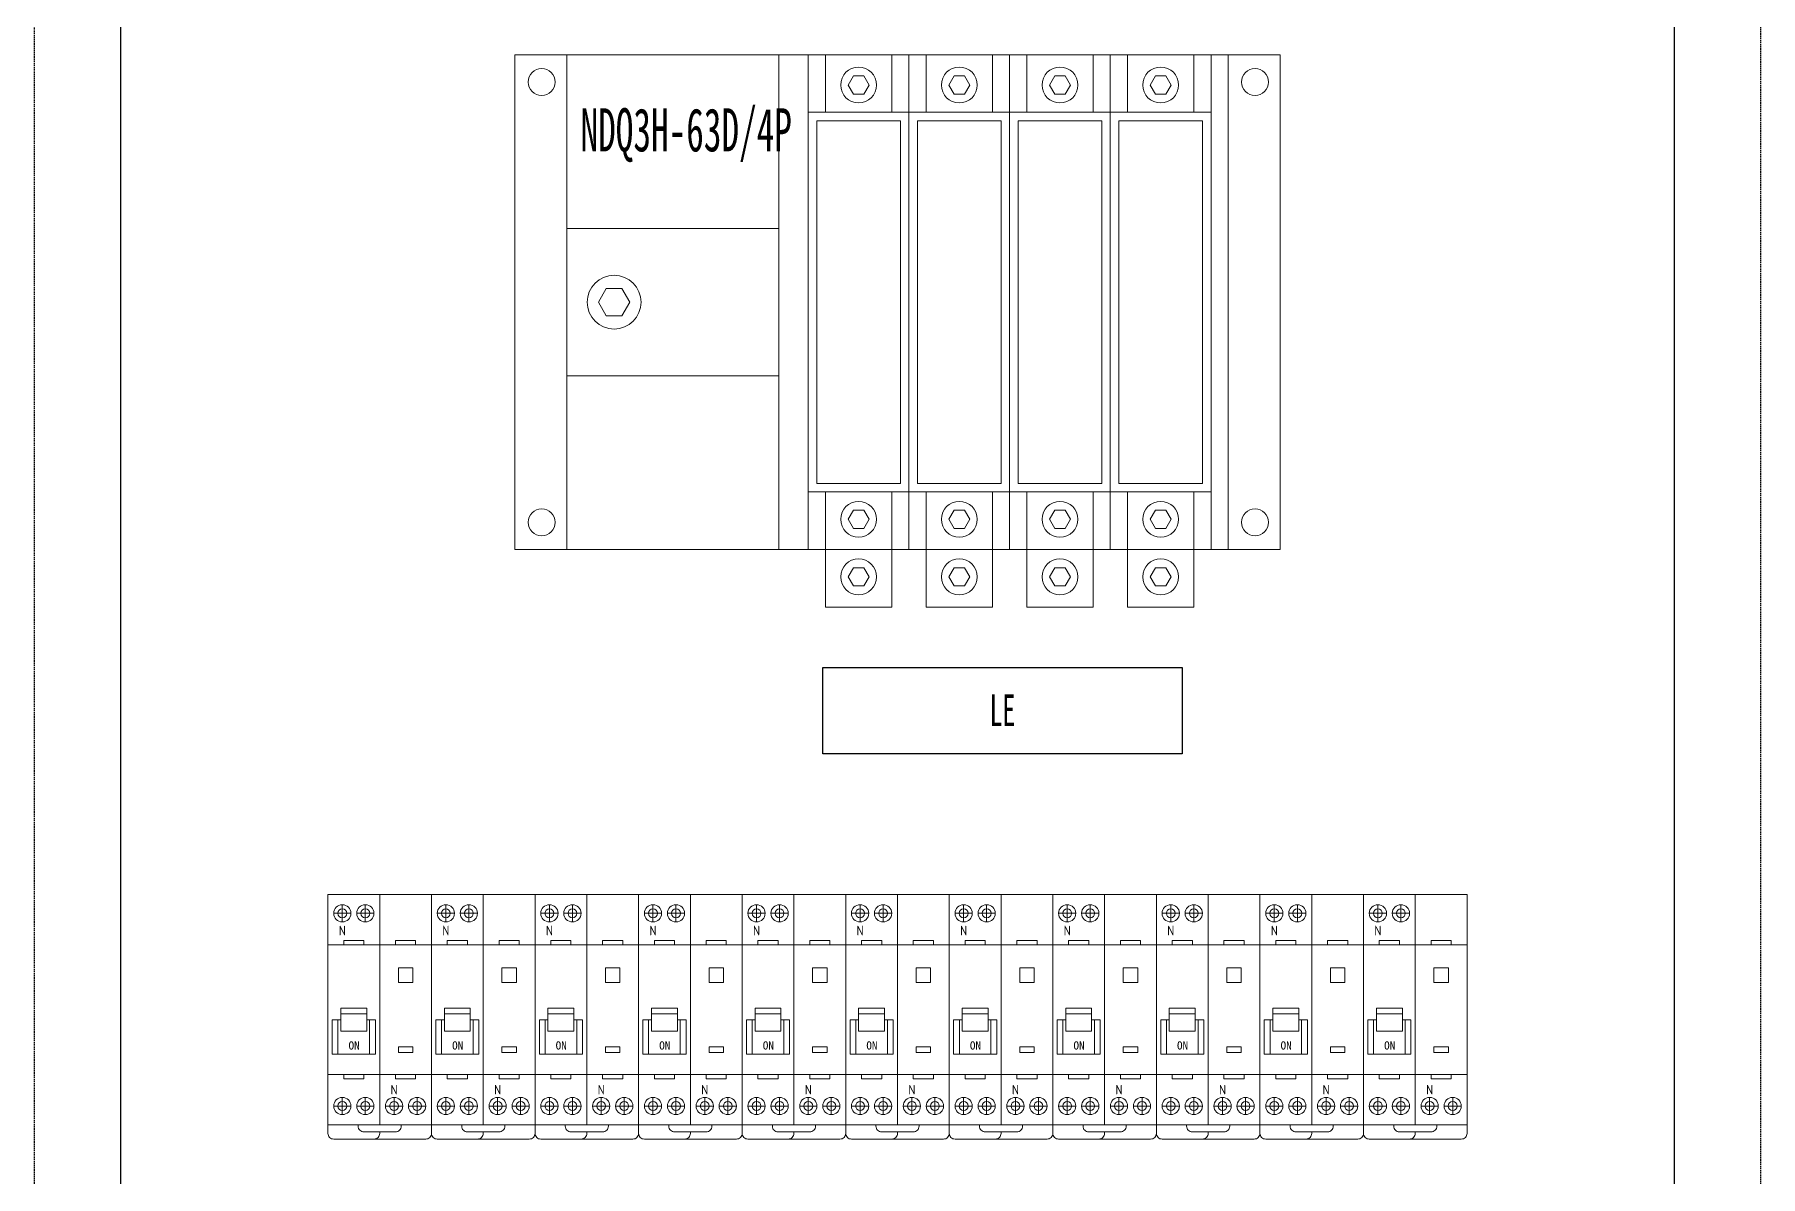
# Model space of a CAD drawing. Extents: x 237902 to 238502, y 341870 to 343170.
# Drawn here: x 237902 to 238502, y 342465 to 342862 of the extents above; entities that cross this region are included whole.
import ezdxf
from ezdxf.enums import TextEntityAlignment as Align

# ---------------------------------------------------------------- set-up
doc = ezdxf.new("R2010")
doc.units = 0
doc.header["$MEASUREMENT"] = 0
doc.linetypes.add('DASH', pattern=[0.35, 0.25, -0.1])
doc.linetypes.add('DASHED', pattern=[0.75, 0.5, -0.25])
doc.layers.add('元件', color=7, linetype='Continuous')
doc.layers.add('布置图', color=30, linetype='Continuous')
doc.layers.add('细线', color=7, linetype='Continuous', lineweight=0)
doc.styles.add('-仿宋_GB2312', font='gbenor.shx', dxfattribs={"bigfont": 'gbcbig.shx'})
doc.styles.add('LEAD', font='', dxfattribs={"width": 0.8})
doc.styles.add('宋', font='', dxfattribs={"width": 0.7})
doc.styles.add('正常', font='')
doc.styles.get('LEAD').set_extended_font_data('SimSun')
doc.styles.get('宋').set_extended_font_data('SimSun')
doc.styles.get('正常').set_extended_font_data('FangSong_GB2312')

# ---------------------------------------------------------------- blocks, each defined once
blk = doc.blocks.new('Manufacturer光辉PartName双电源自动转换开关Series63ShellFrameLimitingCurrentRemarkPartTypeMinCurrent10MaxCurrent63Poles4PMinPower0MaxPower0LibType2DelFlgfalseUpdateDate')
at = {"layer": '细线'}
for points in [[(-133, -76), (133, -76), (133, 96), (-133, 96)], [(-133, 96), (-41.28, 96), (-41.28, -76), (-133, -76)], [(-133, 96), (-114.99, 96), (-114.99, -76), (-133, -76)], [(-31.01, 96), (3.99, 96), (3.99, -76), (-31.01, -76)], [(-25.01, 76), (-2.01, 76), (-2.01, 96), (-25.01, 96)], [(3.99, 96), (38.99, 96), (38.99, -76), (3.99, -76)], [(9.99, 76), (32.99, 76), (32.99, 96), (9.99, 96)], [(38.99, 96), (73.99, 96), (73.99, -76), (38.99, -76)], [(44.99, 76), (67.99, 76), (67.99, 96), (44.99, 96)], [(73.99, 96), (108.99, 96), (108.99, -76), (73.99, -76)], [(79.99, 76), (102.99, 76), (102.99, 96), (79.99, 96)], [(114.99, 96), (133, 96), (133, -76), (114.99, -76)], [(-9.85, 85.5), (-11.68, 88.67), (-15.34, 88.67), (-17.16, 85.5), (-15.34, 82.33), (-11.68, 82.33)], [(25.15, 85.5), (23.32, 88.67), (19.66, 88.67), (17.84, 85.5), (19.66, 82.33), (23.32, 82.33)], [(60.15, 85.5), (58.32, 88.67), (54.66, 88.67), (52.84, 85.5), (54.66, 82.33), (58.32, 82.33)], [(95.15, 85.5), (93.32, 88.67), (89.66, 88.67), (87.84, 85.5), (89.66, 82.33), (93.32, 82.33)], [(-31.01, 76), (3.99, 76), (3.99, -56), (-31.01, -56)], [(-28.01, 73), (0.99, 73), (0.99, -53), (-28.01, -53)], [(3.99, 76), (38.99, 76), (38.99, -56), (3.99, -56)], [(6.99, 73), (35.99, 73), (35.99, -53), (6.99, -53)], [(38.99, 76), (73.99, 76), (73.99, -56), (38.99, -56)], [(41.99, 73), (70.99, 73), (70.99, -53), (41.99, -53)], [(73.99, 76), (108.99, 76), (108.99, -56), (73.99, -56)], [(76.99, 73), (105.99, 73), (105.99, -53), (76.99, -53)], [(-114.99, 35.61), (-41.28, 35.61), (-41.28, -15.61), (-114.99, -15.61)], [(-93.03, 10), (-95.77, 14.75), (-101.25, 14.75), (-103.99, 10), (-101.25, 5.25), (-95.77, 5.25)], [(-25.01, -56), (-2.01, -56), (-2.01, -76), (-25.01, -76)], [(9.99, -56), (32.99, -56), (32.99, -76), (9.99, -76)], [(44.99, -56), (67.99, -56), (67.99, -76), (44.99, -76)], [(79.99, -56), (102.99, -56), (102.99, -76), (79.99, -76)], [(-9.85, -65.5), (-11.68, -68.67), (-15.34, -68.67), (-17.16, -65.5), (-15.34, -62.33), (-11.68, -62.33)], [(25.15, -65.5), (23.32, -68.67), (19.66, -68.67), (17.84, -65.5), (19.66, -62.33), (23.32, -62.33)], [(60.15, -65.5), (58.32, -68.67), (54.66, -68.67), (52.84, -65.5), (54.66, -62.33), (58.32, -62.33)], [(95.15, -65.5), (93.32, -68.67), (89.66, -68.67), (87.84, -65.5), (89.66, -62.33), (93.32, -62.33)], [(-25.01, -76), (-2.01, -76), (-2.01, -96), (-25.01, -96)], [(9.99, -76), (32.99, -76), (32.99, -96), (9.99, -96)], [(44.99, -76), (67.99, -76), (67.99, -96), (44.99, -96)], [(79.99, -76), (102.99, -76), (102.99, -96), (79.99, -96)], [(-9.85, -85.5), (-11.68, -88.67), (-15.34, -88.67), (-17.16, -85.5), (-15.34, -82.33), (-11.68, -82.33)], [(25.15, -85.5), (23.32, -88.67), (19.66, -88.67), (17.84, -85.5), (19.66, -82.33), (23.32, -82.33)], [(60.15, -85.5), (58.32, -88.67), (54.66, -88.67), (52.84, -85.5), (54.66, -82.33), (58.32, -82.33)], [(95.15, -85.5), (93.32, -88.67), (89.66, -88.67), (87.84, -85.5), (89.66, -82.33), (93.32, -82.33)]]:
    blk.add_lwpolyline(points, close=True, dxfattribs=at)
for centre, radius in [((-123.7, 86.54), 4.7), ((-13.51, 85.5), 6.24), ((21.49, 85.5), 6.24), ((56.49, 85.5), 6.24), ((91.49, 85.5), 6.24), ((124.3, 86.54), 4.7), ((-98.51, 10), 9.36), ((-13.51, -65.5), 6.24), ((21.49, -65.5), 6.24), ((56.49, -65.5), 6.24), ((91.49, -65.5), 6.24), ((-123.7, -66.54), 4.7), ((124.3, -66.54), 4.7), ((-13.51, -85.5), 6.24), ((21.49, -85.5), 6.24), ((56.49, -85.5), 6.24), ((91.49, -85.5), 6.24)]:
    blk.add_circle(centre, radius, dxfattribs=at)
at = {"layer": '细线', "insert": (-110.18, 77.41), "char_height": 15, "width": 73.8973, "attachment_point": 1, "style": '宋'}
blk.add_mtext('\\pxql;{\\fFangSong_GB2312|b0|i0|c134|p49;\\W0.6;NDQ3H-63D/4P}', dxfattribs=at)
blk = doc.blocks.new('Manufacturer光辉PartName剩余电流动作微型断路器Series1PNShellFrameLimitingCurrentRemarkPartTypeMinCurrent1MaxCurrent32Poles1P+NMinPower0MaxPower0LibType2DelFlgfalseUpdateDate')
at = {"layer": '细线'}
for p, q in [((-16, 36), (-10, 36)), ((-13, 39), (-13, 33)), ((-8, 36), (-2, 36)), ((-5, 39), (-5, 33)), ((-13, -34), (-13, -28)), ((-5, -34), (-5, -28)), ((5, -34), (5, -28)), ((13, -34), (13, -28)), ((-16, -31), (-10, -31)), ((-8, -31), (-2, -31)), ((8, -31), (2, -31)), ((16, -31), (10, -31))]:
    blk.add_line(p, q, dxfattribs=at)
for points in [[(-18, -37.5), (0, -37.5), (0, 42.5), (-18, 42.5)], [(0, -37.5), (18, -37.5), (18, 42.5), (0, 42.5)], [(-18, -20), (0, -20), (0, 25), (-18, 25)], [(-12.5, 26.5), (-5.5, 26.5), (-5.5, 25), (-12.5, 25)], [(0, -20), (18, -20), (18, 25), (0, 25)], [(5.5, 26.5), (12.5, 26.5), (12.5, 25), (5.5, 25)], [(6.5, 12), (11.5, 12), (11.5, 17), (6.5, 17)], [(-13.5, -5), (-4.5, -5), (-4.5, 3), (-13.5, 3)], [(-13.5, 3), (-4.5, 3), (-4.5, 1), (-13.5, 1)], [(6.5, -12.38), (11.5, -12.38), (11.5, -10.38), (6.5, -10.38)], [(-12.5, -21.5), (-5.5, -21.5), (-5.5, -20), (-12.5, -20)], [(5.5, -21.5), (12.5, -21.5), (12.5, -20), (5.5, -20)]]:
    blk.add_lwpolyline(points, close=True, dxfattribs=at)
for points in [[(-13.5, -1), (-16.5, -1), (-16.5, -13), (-1.5, -13), (-1.5, -1), (-4.5, -1)], [(-13.5, -1), (-14.5, -1), (-14.5, -13), (-3.5, -13), (-3.5, -1), (-4.5, -1)]]:
    blk.add_lwpolyline(points, dxfattribs=at)
for points in [[(-18, -37.5), (18, -37.5), (18, -40.5, -0.414214), (16, -42.5), (-16, -42.5, -0.414214), (-18, -40.5)], [(-5.5, -40), (5.5, -40, 0.414214), (7.5, -38), (7.5, -37.5), (-7.5, -37.5), (-7.5, -38, 0.414214)]]:
    blk.add_lwpolyline(points, format="xyb", close=True, dxfattribs=at)
blk.add_lwpolyline([(0, -40), (0, -40.5, -0.414214), (-2, -42.5), (-16, -42.5, -0.414214), (-18, -40.5), (-18, -37.5), (0, -37.5)], format="xyb", dxfattribs=at)
for centre, radius in [((-13, 36), 3), ((-13, 36), 1.54), ((-5, 36), 3), ((-5, 36), 1.54), ((-13, -31), 3), ((-13, -31), 1.54), ((-5, -31), 3), ((-5, -31), 1.54), ((5, -31), 3), ((5, -31), 1.54), ((13, -31), 3), ((13, -31), 1.54)]:
    blk.add_circle(centre, radius, dxfattribs=at)
at = {"layer": '细线', "color": 2, "lineweight": 15}
for s, height, style, p in [('N', 3.33, '-仿宋_GB2312', (-14.22, 28.34)), ('ON', 2.851, '正常', (-10.83, -11.36)), ('N', 3.33, '-仿宋_GB2312', (3.78, -26.98))]:
    blk.add_text(s, height=height, dxfattribs=dict(at, style=style)).set_placement(p)
blk = doc.blocks.new('Manufacturer光辉PartName剩余电流互感器Series一体式ShellFrame250LimitingCurrentRemarkPartTypeMinCurrent16MaxCurrent250PolesMinPower0MaxPower0LibType2DelFlgfalseUpdateDate')
at = {"color": 0, "transparency": 33554687}
blk.add_lwpolyline([(-62.5, 15), (62.5, 15), (62.5, -15), (-62.5, -15)], close=True, dxfattribs=at)
at = {"layer": '元件', "linetype": 'DASH', "transparency": 33554687, "style": 'LEAD', "width": 0.6}
blk.add_text('LE', height=11, dxfattribs=at).set_placement((0, -5.38), align=Align.CENTER)

msp = doc.modelspace()

# ---------------------------------------------------------------- linework, layer by layer
at = {"color": 2}
msp.add_lwpolyline([(237931.79, 343120.38), (238471.79, 343120.38), (238471.79, 341920.38), (237931.79, 341920.38)], close=True, dxfattribs=at)
at = {"layer": '布置图', "linetype": 'DASHED'}
msp.add_lwpolyline([(237901.79, 343170.38), (238501.79, 343170.38), (238501.79, 341870.38), (237901.79, 341870.38)], close=True, dxfattribs=at)

# ---------------------------------------------------------------- block references
for name, p in [('Manufacturer光辉PartName双电源自动转换开关Series63ShellFrameLimitingCurrentRemarkPartTypeMinCurrent10MaxCurrent63Poles4PMinPower0MaxPower0LibType2DelFlgfalseUpdateDate', (238201.79, 342759.38)), ('Manufacturer光辉PartName剩余电流互感器Series一体式ShellFrame250LimitingCurrentRemarkPartTypeMinCurrent16MaxCurrent250PolesMinPower0MaxPower0LibType2DelFlgfalseUpdateDate', (238238.29, 342627.38)), ('Manufacturer光辉PartName剩余电流动作微型断路器Series1PNShellFrameLimitingCurrentRemarkPartTypeMinCurrent1MaxCurrent32Poles1P+NMinPower0MaxPower0LibType2DelFlgfalseUpdateDate', (238021.79, 342520.88)), ('Manufacturer光辉PartName剩余电流动作微型断路器Series1PNShellFrameLimitingCurrentRemarkPartTypeMinCurrent1MaxCurrent32Poles1P+NMinPower0MaxPower0LibType2DelFlgfalseUpdateDate', (238057.79, 342520.88)), ('Manufacturer光辉PartName剩余电流动作微型断路器Series1PNShellFrameLimitingCurrentRemarkPartTypeMinCurrent1MaxCurrent32Poles1P+NMinPower0MaxPower0LibType2DelFlgfalseUpdateDate', (238093.79, 342520.88)), ('Manufacturer光辉PartName剩余电流动作微型断路器Series1PNShellFrameLimitingCurrentRemarkPartTypeMinCurrent1MaxCurrent32Poles1P+NMinPower0MaxPower0LibType2DelFlgfalseUpdateDate', (238129.79, 342520.88)), ('Manufacturer光辉PartName剩余电流动作微型断路器Series1PNShellFrameLimitingCurrentRemarkPartTypeMinCurrent1MaxCurrent32Poles1P+NMinPower0MaxPower0LibType2DelFlgfalseUpdateDate', (238165.79, 342520.88)), ('Manufacturer光辉PartName剩余电流动作微型断路器Series1PNShellFrameLimitingCurrentRemarkPartTypeMinCurrent1MaxCurrent32Poles1P+NMinPower0MaxPower0LibType2DelFlgfalseUpdateDate', (238201.79, 342520.88)), ('Manufacturer光辉PartName剩余电流动作微型断路器Series1PNShellFrameLimitingCurrentRemarkPartTypeMinCurrent1MaxCurrent32Poles1P+NMinPower0MaxPower0LibType2DelFlgfalseUpdateDate', (238237.79, 342520.88)), ('Manufacturer光辉PartName剩余电流动作微型断路器Series1PNShellFrameLimitingCurrentRemarkPartTypeMinCurrent1MaxCurrent32Poles1P+NMinPower0MaxPower0LibType2DelFlgfalseUpdateDate', (238273.79, 342520.88)), ('Manufacturer光辉PartName剩余电流动作微型断路器Series1PNShellFrameLimitingCurrentRemarkPartTypeMinCurrent1MaxCurrent32Poles1P+NMinPower0MaxPower0LibType2DelFlgfalseUpdateDate', (238309.79, 342520.88)), ('Manufacturer光辉PartName剩余电流动作微型断路器Series1PNShellFrameLimitingCurrentRemarkPartTypeMinCurrent1MaxCurrent32Poles1P+NMinPower0MaxPower0LibType2DelFlgfalseUpdateDate', (238345.79, 342520.88)), ('Manufacturer光辉PartName剩余电流动作微型断路器Series1PNShellFrameLimitingCurrentRemarkPartTypeMinCurrent1MaxCurrent32Poles1P+NMinPower0MaxPower0LibType2DelFlgfalseUpdateDate', (238381.79, 342520.88))]:
    msp.add_blockref(name, p)

doc.saveas('drawing.dxf')
